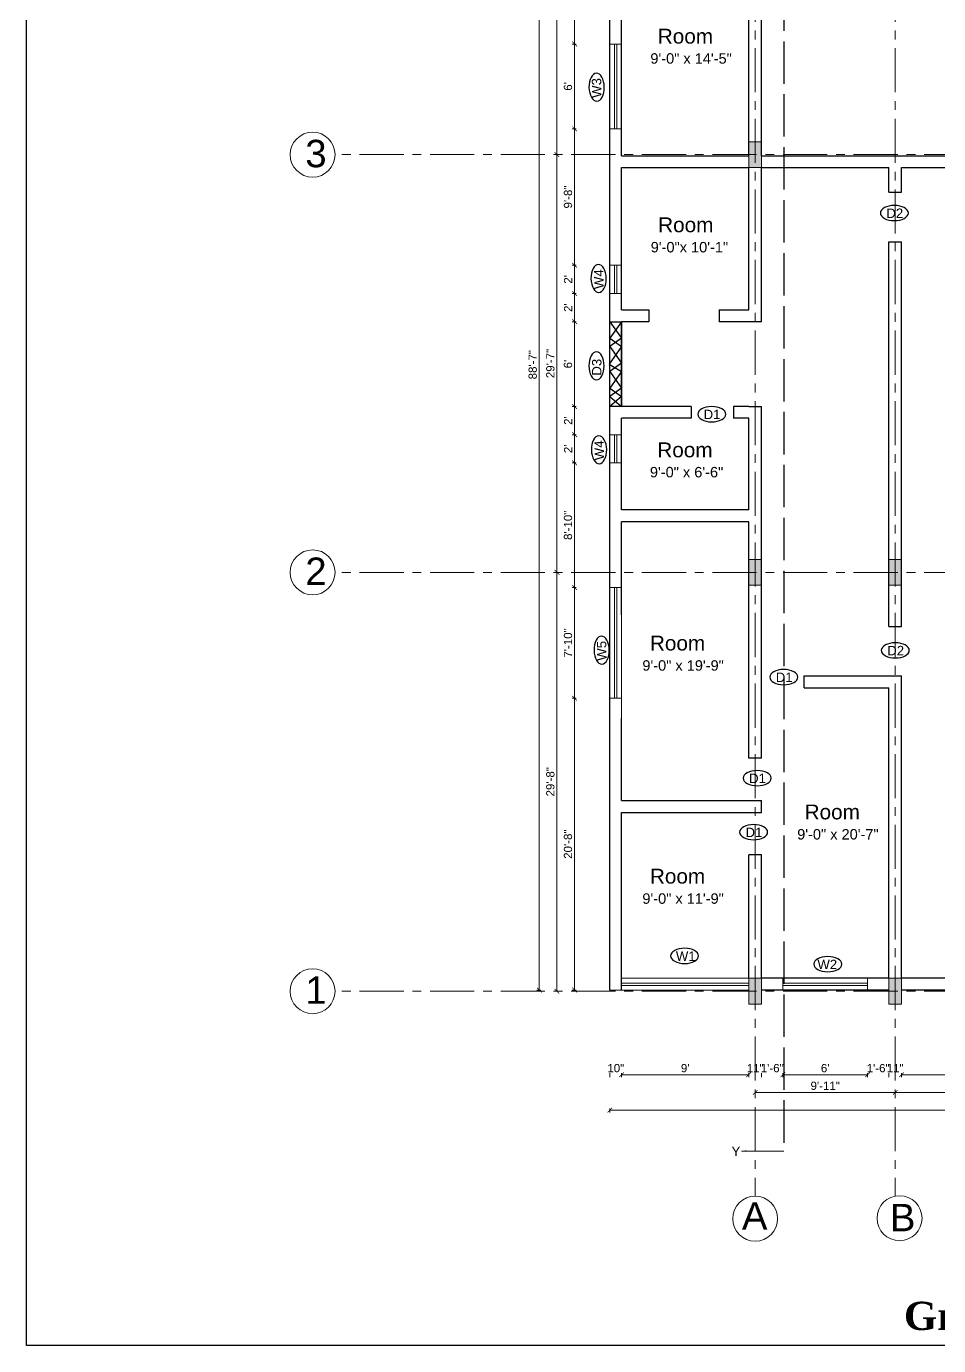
# Model space of a CAD drawing. Header units: inches. Extents: x -6800 to 96653, y -25814 to 17379.
# Drawn here: x 14817 to 15592, y -12926 to -11804 of the extents above; entities that cross this region are included whole.
import ezdxf

# ---------------------------------------------------------------- set-up
doc = ezdxf.new("R2010")
doc.units = ezdxf.units.IN
doc.header["$MEASUREMENT"] = 0
doc.header["$PDMODE"] = 34
doc.linetypes.add('ACAD_ISO02W100', pattern=[15, 12, -3])
doc.linetypes.add('CENTER', pattern=[2, 1.25, -0.25, 0.25, -0.25])
for name, color, linetype, lineweight in [('Cent line', 54, 'CENTER', 9), ('dimension', 50, 'Continuous', 20), ('dimension @ 1', 50, 'Continuous', 20), ('Door', 20, 'Continuous', 20), ('Sec line', 7, 'ACAD_ISO02W100', 13), ('text', 31, 'Continuous', 13), ('Wall', 90, 'Continuous', 30), ('Win ele', 211, 'Continuous', 15), ('Window', 140, 'Continuous', 13)]:
    doc.layers.add(name, color=color, linetype=linetype, lineweight=lineweight)
doc.styles.add('MtXpl_Times_New_Roma', font='timesbd.ttf')
doc.styles.get("Standard").update_dxf_attribs({"font": 'arial.ttf'})
doc.dimstyles.get("Standard").update_dxf_attribs({"dimtxt": 7, "dimasz": 4, "dimexe": 2, "dimexo": 2, "dimgap": 2, "dimtad": 1, "dimdec": 0, "dimzin": 0, "dimdsep": 46, "dimlunit": 4, "dimtxsty": 'Standard', "dimblk": 'ARCHTICK', "dimcen": 0.25, "dimclrd": 256, "dimclre": 256, "dimclrt": 256, "dimadec": 0, "dimazin": 0, "dimtfac": 1, "dimtdec": 0, "dimtofl": 0, "dimtmove": 0, "dimatfit": 3, "dimfxl": 1, "dimfxlon": 1, "dimtolj": 1, "dimtzin": 0, "dimlwd": -1, "dimlwe": -1, "dimarcsym": 1})

# ---------------------------------------------------------------- blocks, each defined once
blk = doc.blocks.new('_ArchTick')
at = {"color": 0, "linetype": 'ByBlock', "const_width": 0.15}
blk.add_lwpolyline([(-0.5, -0.5), (0.5, 0.5)], dxfattribs=at)
blk = doc.blocks.new('*D671')
at = {"layer": 'Defpoints', "color": 0, "transparency": 16777216}
for p in [(15313, -11730.4), (15283, -11819.4), (15313, -11819.4)]:
    blk.add_point(p, dxfattribs=at)
at = {"layer": 'dimension', "transparency": 16777216}
for p, q in [((15284.3, -11730.4), (15281, -11730.4)), ((15283, -11730.4), (15283, -11819.4)), ((15284.3, -11819.4), (15281, -11819.4))]:
    blk.add_line(p, q, dxfattribs=at)
at = {"layer": 'dimension', "transparency": 16777216, "xscale": 4, "yscale": 4, "zscale": 4}
for p, rotation in [((15283, -11730.4), 90), ((15283, -11819.4), 270)]:
    blk.add_blockref('_ArchTick', p, dxfattribs=dict(at, rotation=rotation))
at = {"layer": 'dimension', "transparency": 16777216, "insert": (15277.5, -11774.9), "char_height": 7, "attachment_point": 5, "rotation": 90}
blk.add_mtext('\\A1;7\'-5"', dxfattribs=at)
blk = doc.blocks.new('*D670')
at = {"layer": 'Defpoints', "color": 0, "transparency": 16777216}
for p in [(15313, -11819.4), (15283, -11891.4), (15313, -11891.4)]:
    blk.add_point(p, dxfattribs=at)
at = {"layer": 'dimension', "transparency": 16777216}
for p, q in [((15284.3, -11819.4), (15281, -11819.4)), ((15283, -11819.4), (15283, -11891.4)), ((15284.3, -11891.4), (15281, -11891.4))]:
    blk.add_line(p, q, dxfattribs=at)
at = {"layer": 'dimension', "transparency": 16777216, "xscale": 4, "yscale": 4, "zscale": 4}
for p, rotation in [((15283, -11819.4), 90), ((15283, -11891.4), 270)]:
    blk.add_blockref('_ArchTick', p, dxfattribs=dict(at, rotation=rotation))
at = {"layer": 'dimension', "transparency": 16777216, "insert": (15277.4, -11855.4), "char_height": 7, "attachment_point": 5, "rotation": 90}
blk.add_mtext("\\A1;6'", dxfattribs=at)
blk = doc.blocks.new('*D669')
at = {"layer": 'Defpoints', "color": 0, "transparency": 16777216}
for p in [(15313, -11891.4), (15283, -12007.4), (15313, -12007.4)]:
    blk.add_point(p, dxfattribs=at)
at = {"layer": 'dimension', "transparency": 16777216}
for p, q in [((15284.3, -11891.4), (15281, -11891.4)), ((15283, -11891.4), (15283, -12007.4)), ((15284.3, -12007.4), (15281, -12007.4))]:
    blk.add_line(p, q, dxfattribs=at)
at = {"layer": 'dimension', "transparency": 16777216, "xscale": 4, "yscale": 4, "zscale": 4}
for p, rotation in [((15283, -11891.4), 90), ((15283, -12007.4), 270)]:
    blk.add_blockref('_ArchTick', p, dxfattribs=dict(at, rotation=rotation))
at = {"layer": 'dimension', "transparency": 16777216, "insert": (15277.4, -11949.4), "char_height": 7, "attachment_point": 5, "rotation": 90}
blk.add_mtext('\\A1;9\'-8"', dxfattribs=at)
blk = doc.blocks.new('*D668')
at = {"layer": 'Defpoints', "color": 0, "transparency": 16777216}
for p in [(15313, -12007.4), (15283, -12031.4), (15313, -12031.4)]:
    blk.add_point(p, dxfattribs=at)
at = {"layer": 'dimension', "transparency": 16777216}
for p, q in [((15284.3, -12007.4), (15281, -12007.4)), ((15283, -12007.4), (15283, -12031.4)), ((15284.3, -12031.4), (15281, -12031.4))]:
    blk.add_line(p, q, dxfattribs=at)
at = {"layer": 'dimension', "transparency": 16777216, "xscale": 4, "yscale": 4, "zscale": 4}
for p, rotation in [((15283, -12007.4), 90), ((15283, -12031.4), 270)]:
    blk.add_blockref('_ArchTick', p, dxfattribs=dict(at, rotation=rotation))
at = {"layer": 'dimension', "transparency": 16777216, "insert": (15277.5, -12019.4), "char_height": 7, "attachment_point": 5, "rotation": 90}
blk.add_mtext("\\A1;2'", dxfattribs=at)
blk = doc.blocks.new('*D667')
at = {"layer": 'Defpoints', "color": 0, "transparency": 16777216}
for p in [(15313, -12031.4), (15283, -12055.4), (15313, -12055.4)]:
    blk.add_point(p, dxfattribs=at)
at = {"layer": 'dimension', "transparency": 16777216}
for p, q in [((15284.3, -12031.4), (15281, -12031.4)), ((15283, -12031.4), (15283, -12055.4)), ((15284.3, -12055.4), (15281, -12055.4))]:
    blk.add_line(p, q, dxfattribs=at)
at = {"layer": 'dimension', "transparency": 16777216, "xscale": 4, "yscale": 4, "zscale": 4}
for p, rotation in [((15283, -12031.4), 90), ((15283, -12055.4), 270)]:
    blk.add_blockref('_ArchTick', p, dxfattribs=dict(at, rotation=rotation))
at = {"layer": 'dimension', "transparency": 16777216, "insert": (15277.5, -12043.4), "char_height": 7, "attachment_point": 5, "rotation": 90}
blk.add_mtext("\\A1;2'", dxfattribs=at)
blk = doc.blocks.new('*D666')
at = {"layer": 'Defpoints', "color": 0, "transparency": 16777216}
for p in [(15313, -12055.4), (15283, -12127.4), (15313, -12127.4)]:
    blk.add_point(p, dxfattribs=at)
at = {"layer": 'dimension', "transparency": 16777216}
for p, q in [((15284.3, -12055.4), (15281, -12055.4)), ((15283, -12055.4), (15283, -12127.4)), ((15284.3, -12127.4), (15281, -12127.4))]:
    blk.add_line(p, q, dxfattribs=at)
at = {"layer": 'dimension', "transparency": 16777216, "xscale": 4, "yscale": 4, "zscale": 4}
for p, rotation in [((15283, -12055.4), 90), ((15283, -12127.4), 270)]:
    blk.add_blockref('_ArchTick', p, dxfattribs=dict(at, rotation=rotation))
at = {"layer": 'dimension', "transparency": 16777216, "insert": (15277.4, -12091.4), "char_height": 7, "attachment_point": 5, "rotation": 90}
blk.add_mtext("\\A1;6'", dxfattribs=at)
blk = doc.blocks.new('*D665')
at = {"layer": 'Defpoints', "color": 0, "transparency": 16777216}
for p in [(15313, -12127.4), (15283, -12151.4), (15313, -12151.4)]:
    blk.add_point(p, dxfattribs=at)
at = {"layer": 'dimension', "transparency": 16777216}
for p, q in [((15284.3, -12127.4), (15281, -12127.4)), ((15283, -12127.4), (15283, -12151.4)), ((15284.3, -12151.4), (15281, -12151.4))]:
    blk.add_line(p, q, dxfattribs=at)
at = {"layer": 'dimension', "transparency": 16777216, "xscale": 4, "yscale": 4, "zscale": 4}
for p, rotation in [((15283, -12127.4), 90), ((15283, -12151.4), 270)]:
    blk.add_blockref('_ArchTick', p, dxfattribs=dict(at, rotation=rotation))
at = {"layer": 'dimension', "transparency": 16777216, "insert": (15277.5, -12139.4), "char_height": 7, "attachment_point": 5, "rotation": 90}
blk.add_mtext("\\A1;2'", dxfattribs=at)
blk = doc.blocks.new('*D664')
at = {"layer": 'Defpoints', "color": 0, "transparency": 16777216}
for p in [(15313, -12151.4), (15283, -12175.4), (15313, -12175.4)]:
    blk.add_point(p, dxfattribs=at)
at = {"layer": 'dimension', "transparency": 16777216}
for p, q in [((15284.3, -12151.4), (15281, -12151.4)), ((15283, -12151.4), (15283, -12175.4)), ((15284.3, -12175.4), (15281, -12175.4))]:
    blk.add_line(p, q, dxfattribs=at)
at = {"layer": 'dimension', "transparency": 16777216, "xscale": 4, "yscale": 4, "zscale": 4}
for p, rotation in [((15283, -12151.4), 90), ((15283, -12175.4), 270)]:
    blk.add_blockref('_ArchTick', p, dxfattribs=dict(at, rotation=rotation))
at = {"layer": 'dimension', "transparency": 16777216, "insert": (15277.5, -12163.4), "char_height": 7, "attachment_point": 5, "rotation": 90}
blk.add_mtext("\\A1;2'", dxfattribs=at)
blk = doc.blocks.new('*D663')
at = {"layer": 'Defpoints', "color": 0, "transparency": 16777216}
for p in [(15313, -12175.4), (15283, -12281.4), (15313, -12281.4)]:
    blk.add_point(p, dxfattribs=at)
at = {"layer": 'dimension', "transparency": 16777216}
for p, q in [((15284.3, -12175.4), (15281, -12175.4)), ((15283, -12175.4), (15283, -12281.4)), ((15284.3, -12281.4), (15281, -12281.4))]:
    blk.add_line(p, q, dxfattribs=at)
at = {"layer": 'dimension', "transparency": 16777216, "xscale": 4, "yscale": 4, "zscale": 4}
for p, rotation in [((15283, -12175.4), 90), ((15283, -12281.4), 270)]:
    blk.add_blockref('_ArchTick', p, dxfattribs=dict(at, rotation=rotation))
at = {"layer": 'dimension', "transparency": 16777216, "insert": (15277.4, -12228.4), "char_height": 7, "attachment_point": 5, "rotation": 90}
blk.add_mtext('\\A1;8\'-10"', dxfattribs=at)
blk = doc.blocks.new('*D662')
at = {"layer": 'Defpoints', "color": 0, "transparency": 16777216}
for p in [(15313, -12281.4), (15283, -12375.4), (15313, -12375.4)]:
    blk.add_point(p, dxfattribs=at)
at = {"layer": 'dimension', "transparency": 16777216}
for p, q in [((15284.3, -12281.4), (15281, -12281.4)), ((15283, -12281.4), (15283, -12375.4)), ((15284.3, -12375.4), (15281, -12375.4))]:
    blk.add_line(p, q, dxfattribs=at)
at = {"layer": 'dimension', "transparency": 16777216, "xscale": 4, "yscale": 4, "zscale": 4}
for p, rotation in [((15283, -12281.4), 90), ((15283, -12375.4), 270)]:
    blk.add_blockref('_ArchTick', p, dxfattribs=dict(at, rotation=rotation))
at = {"layer": 'dimension', "transparency": 16777216, "insert": (15277.4, -12328.4), "char_height": 7, "attachment_point": 5, "rotation": 90}
blk.add_mtext('\\A1;7\'-10"', dxfattribs=at)
blk = doc.blocks.new('*D661')
at = {"layer": 'Defpoints', "color": 0, "transparency": 16777216}
for p in [(15313, -12375.4), (15283, -12623.4), (15313, -12623.4)]:
    blk.add_point(p, dxfattribs=at)
at = {"layer": 'dimension', "transparency": 16777216}
for p, q in [((15284.3, -12375.4), (15281, -12375.4)), ((15283, -12375.4), (15283, -12623.4)), ((15284.3, -12623.4), (15281, -12623.4))]:
    blk.add_line(p, q, dxfattribs=at)
at = {"layer": 'dimension', "transparency": 16777216, "xscale": 4, "yscale": 4, "zscale": 4}
for p, rotation in [((15283, -12375.4), 90), ((15283, -12623.4), 270)]:
    blk.add_blockref('_ArchTick', p, dxfattribs=dict(at, rotation=rotation))
at = {"layer": 'dimension', "transparency": 16777216, "insert": (15277.4, -12499.4), "char_height": 7, "attachment_point": 5, "rotation": 90}
blk.add_mtext('\\A1;20\'-8"', dxfattribs=at)
blk = doc.blocks.new('*D660')
at = {"layer": 'Defpoints', "color": 0, "transparency": 16777216}
for p in [(15436.5, -11559.4), (15268, -11913.4), (15436.5, -11913.4)]:
    blk.add_point(p, dxfattribs=at)
at = {"layer": 'dimension', "transparency": 16777216}
for p, q in [((15269.3, -11559.4), (15266, -11559.4)), ((15268, -11559.4), (15268, -11913.4)), ((15269.3, -11913.4), (15266, -11913.4))]:
    blk.add_line(p, q, dxfattribs=at)
at = {"layer": 'dimension', "transparency": 16777216, "xscale": 4, "yscale": 4, "zscale": 4}
for p, rotation in [((15268, -11559.4), 90), ((15268, -11913.4), 270)]:
    blk.add_blockref('_ArchTick', p, dxfattribs=dict(at, rotation=rotation))
at = {"layer": 'dimension', "transparency": 16777216, "insert": (15262.4, -11736.4), "char_height": 7, "attachment_point": 5, "rotation": 90}
blk.add_mtext('\\A1;29\'-6"', dxfattribs=at)
blk = doc.blocks.new('*D659')
at = {"layer": 'Defpoints', "color": 0, "transparency": 16777216}
for p in [(15436.5, -11913.4), (15268, -12268.4), (15436.5, -12268.4)]:
    blk.add_point(p, dxfattribs=at)
at = {"layer": 'dimension', "transparency": 16777216}
for p, q in [((15269.3, -11913.4), (15266, -11913.4)), ((15268, -11913.4), (15268, -12268.4)), ((15269.3, -12268.4), (15266, -12268.4))]:
    blk.add_line(p, q, dxfattribs=at)
at = {"layer": 'dimension', "transparency": 16777216, "xscale": 4, "yscale": 4, "zscale": 4}
for p, rotation in [((15268, -11913.4), 90), ((15268, -12268.4), 270)]:
    blk.add_blockref('_ArchTick', p, dxfattribs=dict(at, rotation=rotation))
at = {"layer": 'dimension', "transparency": 16777216, "insert": (15262.4, -12090.9), "char_height": 7, "attachment_point": 5, "rotation": 90}
blk.add_mtext('\\A1;29\'-7"', dxfattribs=at)
blk = doc.blocks.new('*D658')
at = {"layer": 'Defpoints', "color": 0, "transparency": 16777216}
for p in [(15436.5, -12268.4), (15268, -12624.4), (15436.5, -12624.4)]:
    blk.add_point(p, dxfattribs=at)
at = {"layer": 'dimension', "transparency": 16777216}
for p, q in [((15269.3, -12268.4), (15266, -12268.4)), ((15268, -12268.4), (15268, -12624.4)), ((15269.3, -12624.4), (15266, -12624.4))]:
    blk.add_line(p, q, dxfattribs=at)
at = {"layer": 'dimension', "transparency": 16777216, "xscale": 4, "yscale": 4, "zscale": 4}
for p, rotation in [((15268, -12268.4), 90), ((15268, -12624.4), 270)]:
    blk.add_blockref('_ArchTick', p, dxfattribs=dict(at, rotation=rotation))
at = {"layer": 'dimension', "transparency": 16777216, "insert": (15262.4, -12446.4), "char_height": 7, "attachment_point": 5, "rotation": 90}
blk.add_mtext('\\A1;29\'-8"', dxfattribs=at)
blk = doc.blocks.new('*D657')
at = {"layer": 'Defpoints', "color": 0, "transparency": 16777216}
for p in [(15313, -11560.4), (15253, -12623.4), (15313, -12623.4)]:
    blk.add_point(p, dxfattribs=at)
at = {"layer": 'dimension', "transparency": 16777216}
for p, q in [((15254.3, -11560.4), (15251, -11560.4)), ((15253, -11560.4), (15253, -12623.4)), ((15254.3, -12623.4), (15251, -12623.4))]:
    blk.add_line(p, q, dxfattribs=at)
at = {"layer": 'dimension', "transparency": 16777216, "xscale": 4, "yscale": 4, "zscale": 4}
for p, rotation in [((15253, -11560.4), 90), ((15253, -12623.4), 270)]:
    blk.add_blockref('_ArchTick', p, dxfattribs=dict(at, rotation=rotation))
at = {"layer": 'dimension', "transparency": 16777216, "insert": (15247.4, -12091.9), "char_height": 7, "attachment_point": 5, "rotation": 90}
blk.add_mtext('\\A1;88\'-7"', dxfattribs=at)
blk = doc.blocks.new('*D656')
at = {"layer": 'Defpoints', "color": 0, "transparency": 16777216}
for p in [(15313, -12623.4), (15323, -12623.4), (15323, -12695.4)]:
    blk.add_point(p, dxfattribs=at)
at = {"layer": 'dimension', "transparency": 16777216}
for p, q in [((15313, -12694.1), (15313, -12697.4)), ((15323, -12694.1), (15323, -12697.4))]:
    blk.add_line(p, q, dxfattribs=at)
at = {"layer": 'dimension', "transparency": 16777216, "insert": (15318, -12689.8), "char_height": 7, "attachment_point": 5}
blk.add_mtext('\\A1;10"', dxfattribs=at)
blk = doc.blocks.new('*D655')
at = {"layer": 'Defpoints', "color": 0, "transparency": 16777216}
for p in [(15323, -12623.4), (15431, -12635.4), (15431, -12695.4)]:
    blk.add_point(p, dxfattribs=at)
at = {"layer": 'dimension', "transparency": 16777216}
for p, q in [((15323, -12694.1), (15323, -12697.4)), ((15323, -12695.4), (15431, -12695.4)), ((15431, -12694.1), (15431, -12697.4))]:
    blk.add_line(p, q, dxfattribs=at)
at = {"layer": 'dimension', "transparency": 16777216, "xscale": 4, "yscale": 4, "zscale": 4, "rotation": 180}
blk.add_blockref('_ArchTick', (15323, -12695.4), dxfattribs=at)
at = {"layer": 'dimension', "transparency": 16777216, "xscale": 4, "yscale": 4, "zscale": 4}
blk.add_blockref('_ArchTick', (15431, -12695.4), dxfattribs=at)
at = {"layer": 'dimension', "transparency": 16777216, "insert": (15377, -12689.8), "char_height": 7, "attachment_point": 5}
blk.add_mtext("\\A1;9'", dxfattribs=at)
blk = doc.blocks.new('*D654')
at = {"layer": 'Defpoints', "color": 0, "transparency": 16777216}
for p in [(15431, -12635.4), (15442, -12635.4), (15442, -12695.4)]:
    blk.add_point(p, dxfattribs=at)
at = {"layer": 'dimension', "transparency": 16777216}
for p, q in [((15431, -12694.1), (15431, -12697.4)), ((15442, -12694.1), (15442, -12697.4))]:
    blk.add_line(p, q, dxfattribs=at)
at = {"layer": 'dimension', "transparency": 16777216, "insert": (15436.5, -12689.8), "char_height": 7, "attachment_point": 5}
blk.add_mtext('\\A1;11"', dxfattribs=at)
blk = doc.blocks.new('*D653')
at = {"layer": 'Defpoints', "color": 0, "transparency": 16777216}
for p in [(15460, -12623.4), (15442, -12635.4), (15460, -12695.4)]:
    blk.add_point(p, dxfattribs=at)
at = {"layer": 'dimension', "transparency": 16777216}
for p, q in [((15442, -12694.1), (15442, -12697.4)), ((15460, -12694.1), (15460, -12697.4))]:
    blk.add_line(p, q, dxfattribs=at)
at = {"layer": 'dimension', "transparency": 16777216, "insert": (15451, -12689.8), "char_height": 7, "attachment_point": 5}
blk.add_mtext('\\A1;1\'-6"', dxfattribs=at)
blk = doc.blocks.new('*D652')
at = {"layer": 'Defpoints', "color": 0, "transparency": 16777216}
for p in [(15460, -12623.4), (15532, -12623.4), (15532, -12695.4)]:
    blk.add_point(p, dxfattribs=at)
at = {"layer": 'dimension', "transparency": 16777216}
for p, q in [((15460, -12694.1), (15460, -12697.4)), ((15460, -12695.4), (15532, -12695.4)), ((15532, -12694.1), (15532, -12697.4))]:
    blk.add_line(p, q, dxfattribs=at)
at = {"layer": 'dimension', "transparency": 16777216, "xscale": 4, "yscale": 4, "zscale": 4, "rotation": 180}
blk.add_blockref('_ArchTick', (15460, -12695.4), dxfattribs=at)
at = {"layer": 'dimension', "transparency": 16777216, "xscale": 4, "yscale": 4, "zscale": 4}
blk.add_blockref('_ArchTick', (15532, -12695.4), dxfattribs=at)
at = {"layer": 'dimension', "transparency": 16777216, "insert": (15496, -12689.8), "char_height": 7, "attachment_point": 5}
blk.add_mtext("\\A1;6'", dxfattribs=at)
blk = doc.blocks.new('*D651')
at = {"layer": 'Defpoints', "color": 0, "transparency": 16777216}
for p in [(15532, -12623.4), (15550, -12635.4), (15550, -12695.4)]:
    blk.add_point(p, dxfattribs=at)
at = {"layer": 'dimension', "transparency": 16777216}
for p, q in [((15532, -12694.1), (15532, -12697.4)), ((15550, -12694.1), (15550, -12697.4))]:
    blk.add_line(p, q, dxfattribs=at)
at = {"layer": 'dimension', "transparency": 16777216, "insert": (15541, -12689.8), "char_height": 7, "attachment_point": 5}
blk.add_mtext('\\A1;1\'-6"', dxfattribs=at)
blk = doc.blocks.new('*D650')
at = {"layer": 'Defpoints', "color": 0, "transparency": 16777216}
for p in [(15550, -12635.4), (15561, -12635.4), (15561, -12695.4)]:
    blk.add_point(p, dxfattribs=at)
at = {"layer": 'dimension', "transparency": 16777216}
for p, q in [((15550, -12694.1), (15550, -12697.4)), ((15561, -12694.1), (15561, -12697.4))]:
    blk.add_line(p, q, dxfattribs=at)
at = {"layer": 'dimension', "transparency": 16777216, "insert": (15555.5, -12689.8), "char_height": 7, "attachment_point": 5}
blk.add_mtext('\\A1;11"', dxfattribs=at)
blk = doc.blocks.new('*D649')
at = {"layer": 'Defpoints', "color": 0, "transparency": 16777216}
for p in [(15561, -12635.4), (15669, -12635.4), (15669, -12695.4)]:
    blk.add_point(p, dxfattribs=at)
at = {"layer": 'dimension', "transparency": 16777216}
for p, q in [((15561, -12694.1), (15561, -12697.4)), ((15561, -12695.4), (15669, -12695.4)), ((15669, -12694.1), (15669, -12697.4))]:
    blk.add_line(p, q, dxfattribs=at)
at = {"layer": 'dimension', "transparency": 16777216, "xscale": 4, "yscale": 4, "zscale": 4, "rotation": 180}
blk.add_blockref('_ArchTick', (15561, -12695.4), dxfattribs=at)
at = {"layer": 'dimension', "transparency": 16777216, "xscale": 4, "yscale": 4, "zscale": 4}
blk.add_blockref('_ArchTick', (15669, -12695.4), dxfattribs=at)
at = {"layer": 'dimension', "transparency": 16777216, "insert": (15615, -12689.8), "char_height": 7, "attachment_point": 5}
blk.add_mtext("\\A1;9'", dxfattribs=at)
blk = doc.blocks.new('*D641')
at = {"layer": 'Defpoints', "color": 0, "transparency": 16777216}
for p in [(15436.5, -12624.4), (15555.5, -12624.4), (15555.5, -12710.4)]:
    blk.add_point(p, dxfattribs=at)
at = {"layer": 'dimension', "transparency": 16777216}
for p, q in [((15436.5, -12709.1), (15436.5, -12712.4)), ((15436.5, -12710.4), (15555.5, -12710.4)), ((15555.5, -12709.1), (15555.5, -12712.4))]:
    blk.add_line(p, q, dxfattribs=at)
at = {"layer": 'dimension', "transparency": 16777216, "xscale": 4, "yscale": 4, "zscale": 4, "rotation": 180}
blk.add_blockref('_ArchTick', (15436.5, -12710.4), dxfattribs=at)
at = {"layer": 'dimension', "transparency": 16777216, "xscale": 4, "yscale": 4, "zscale": 4}
blk.add_blockref('_ArchTick', (15555.5, -12710.4), dxfattribs=at)
at = {"layer": 'dimension', "transparency": 16777216, "insert": (15496, -12704.8), "char_height": 7, "attachment_point": 5}
blk.add_mtext('\\A1;9\'-11"', dxfattribs=at)
blk = doc.blocks.new('*D640')
at = {"layer": 'Defpoints', "color": 0, "transparency": 16777216}
for p in [(15555.5, -12624.4), (15674.5, -12624.4), (15674.5, -12710.4)]:
    blk.add_point(p, dxfattribs=at)
at = {"layer": 'dimension', "transparency": 16777216}
for p, q in [((15555.5, -12709.1), (15555.5, -12712.4)), ((15555.5, -12710.4), (15674.5, -12710.4)), ((15674.5, -12709.1), (15674.5, -12712.4))]:
    blk.add_line(p, q, dxfattribs=at)
at = {"layer": 'dimension', "transparency": 16777216, "xscale": 4, "yscale": 4, "zscale": 4, "rotation": 180}
blk.add_blockref('_ArchTick', (15555.5, -12710.4), dxfattribs=at)
at = {"layer": 'dimension', "transparency": 16777216, "xscale": 4, "yscale": 4, "zscale": 4}
blk.add_blockref('_ArchTick', (15674.5, -12710.4), dxfattribs=at)
at = {"layer": 'dimension', "transparency": 16777216, "insert": (15615, -12704.8), "char_height": 7, "attachment_point": 5}
blk.add_mtext('\\A1;9\'-11"', dxfattribs=at)
blk = doc.blocks.new('*D637')
at = {"layer": 'Defpoints', "color": 0, "transparency": 16777216}
for p in [(15313, -12623.4), (15918, -12665.4), (15918, -12725.4)]:
    blk.add_point(p, dxfattribs=at)
at = {"layer": 'dimension', "transparency": 16777216}
for p, q in [((15313, -12724.1), (15313, -12727.4)), ((15313, -12725.4), (15918, -12725.4)), ((15918, -12724.1), (15918, -12727.4))]:
    blk.add_line(p, q, dxfattribs=at)
at = {"layer": 'dimension', "transparency": 16777216, "xscale": 4, "yscale": 4, "zscale": 4, "rotation": 180}
blk.add_blockref('_ArchTick', (15313, -12725.4), dxfattribs=at)
at = {"layer": 'dimension', "transparency": 16777216, "xscale": 4, "yscale": 4, "zscale": 4}
blk.add_blockref('_ArchTick', (15918, -12725.4), dxfattribs=at)
at = {"layer": 'dimension', "transparency": 16777216, "insert": (15615.5, -12719.8), "char_height": 7, "attachment_point": 5}
blk.add_mtext('\\A1;50\'-5"', dxfattribs=at)

msp = doc.modelspace()

# ---------------------------------------------------------------- hatches: boundary and pattern name
at = {"layer": 'Win ele', "transparency": 33554526}
h = msp.add_hatch(color=256, dxfattribs=at)
h.dxf.hatch_style = 1
h.paths.add_polyline_path([(15431, -11924.4), (15442, -11924.4), (15442, -11902.4), (15431, -11902.4)])
h = msp.add_hatch(color=256, dxfattribs=at)
h.dxf.hatch_style = 1
h.paths.add_polyline_path([(15431, -12279.4), (15442, -12279.4), (15442, -12257.4), (15431, -12257.4)])
h = msp.add_hatch(color=256, dxfattribs=at)
h.dxf.hatch_style = 1
h.paths.add_polyline_path([(15550, -12279.4), (15561, -12279.4), (15561, -12257.4), (15550, -12257.4)])
h = msp.add_hatch(color=256, dxfattribs=at)
h.dxf.hatch_style = 1
h.paths.add_polyline_path([(15431, -12635.4), (15442, -12635.4), (15442, -12613.4), (15431, -12613.4)])
h = msp.add_hatch(color=256, dxfattribs=at)
h.dxf.hatch_style = 1
h.paths.add_polyline_path([(15550, -12635.4), (15561, -12635.4), (15561, -12613.4), (15550, -12613.4)])

# ---------------------------------------------------------------- linework, layer by layer
for p, q in [((14817, -12925.6), (14817, -11240.8)), ((17193, -12925.6), (14817, -12925.6))]:
    msp.add_line(p, q)
at = {"lineweight": 25, "extrusion": (0, 0, -1)}
for centre, major_axis in [((15301.7, -11856.1), (0.2, -11.9)), ((15554.8, -11963), (-11.9, 0)), ((15303.4, -12018.6), (0.2, -11.9)), ((15301.6, -12092.9), (0, -11.9)), ((15399.6, -12134), (-11.9, 0)), ((15303.8, -12164.2), (0.2, -11.9)), ((15306, -12334.5), (0.2, -11.9)), ((15555.6, -12334.7), (-11.9, 0)), ((15460.8, -12357.4), (-11.9, 0)), ((15438.2, -12443.3), (-11.9, 0)), ((15435.2, -12489.2), (-11.9, 0)), ((15376.5, -12594.4), (-11.9, 0)), ((15498.2, -12601.4), (-11.9, 0))]:
    msp.add_ellipse(centre, major_axis=major_axis, ratio=0.54409, dxfattribs=at)
at = {"layer": 'Cent line', "ltscale": 30, "transparency": 33554643}
for p, q in [((15436.5, -11342.9), (15436.5, -12798.6)), ((15555.5, -11342.9), (15555.5, -12798.6)), ((16157.7, -11913.4), (15079.5, -11913.4)), ((16157.7, -12268.4), (15079.5, -12268.4)), ((16157.7, -12624.4), (15079.5, -12624.4))]:
    msp.add_line(p, q, dxfattribs=at)
at = {"layer": 'Door', "lineweight": 25}
for p, q in [((15313, -12127.4), (15313, -12055.4)), ((15313, -12055.4), (15323, -12055.4)), ((15323, -12055.4), (15313, -12069.5)), ((15313, -12055.4), (15323, -12069.5)), ((15323, -12055.4), (15323, -12127.4)), ((15313, -12069.5), (15323, -12076.5)), ((15323, -12069.5), (15313, -12076.5)), ((15323, -12076.5), (15312.5, -12091.4)), ((15313, -12076.5), (15323, -12090.6)), ((15312.5, -12091.4), (15323, -12097.7)), ((15323, -12090.6), (15313, -12097.7)), ((15323, -12097.7), (15313, -12111.8)), ((15313, -12097.7), (15323, -12111.8)), ((15313, -12111.8), (15323, -12118.9)), ((15323, -12111.8), (15313, -12118.9)), ((15323, -12118.9), (15313, -12127.4)), ((15313, -12118.9), (15323, -12127.4)), ((15323, -12127.4), (15313, -12127.4))]:
    msp.add_line(p, q, dxfattribs=at)
at = {"layer": 'Sec line', "lineweight": 25, "ltscale": 3}
msp.add_line((15460.8, -11457.1), (15460.8, -12760.2), dxfattribs=at)
at = {"layer": 'text'}
for centre in [(15060.3, -11913.4), (15060.3, -12268.4), (15060.3, -12624.4), (15436.5, -12817.7), (15559.2, -12817.3)]:
    msp.add_circle(centre, 19.1, dxfattribs=at)
at = {"layer": 'Wall'}
for p, q in [((15313, -12623.4), (15313, -11730.4)), ((15323, -11914.4), (15323, -11741.4)), ((15431, -11914.4), (15431, -11780.4)), ((15442, -11914.4), (15442, -11780.4)), ((15323, -11914.4), (15431, -11914.4)), ((15442, -11914.4), (15907, -11914.4)), ((15323, -12045.4), (15323, -11924.4)), ((15323, -11924.4), (15405, -11924.4)), ((15405, -11924.4), (15431, -11924.4)), ((15431, -12045.4), (15431, -11924.4)), ((15442, -12055.4), (15442, -11924.4)), ((15442, -11924.4), (15550, -11924.4)), ((15550, -11945.4), (15550, -11924.4)), ((15561, -11945.4), (15561, -11924.4)), ((15561, -11924.4), (15907, -11924.4)), ((15550, -11945.4), (15561, -11945.4)), ((15550, -12314.4), (15550, -11987.4)), ((15550, -11987.4), (15561, -11987.4)), ((15561, -12314.4), (15561, -11987.4)), ((15323, -12045.4), (15346, -12045.4)), ((15346, -12045.4), (15346, -12055.4)), ((15406, -12045.4), (15431, -12045.4)), ((15406, -12045.4), (15406, -12055.4)), ((15323, -12127.4), (15323, -12055.4)), ((15346, -12055.4), (15323, -12055.4)), ((15442, -12055.4), (15406, -12055.4)), ((15382, -12127.4), (15323, -12127.4)), ((15382, -12127.4), (15382, -12137.4)), ((15431, -12127.4), (15418, -12127.4)), ((15418, -12127.4), (15418, -12137.4)), ((15431, -12127.4), (15442, -12127.4)), ((15442, -12304.4), (15442, -12127.4)), ((15323, -12215.4), (15323, -12137.4)), ((15382, -12137.4), (15323, -12137.4)), ((15431, -12137.4), (15418, -12137.4)), ((15431, -12215.4), (15431, -12137.4)), ((15431, -12215.4), (15323, -12215.4)), ((15323, -12304.4), (15323, -12225.4)), ((15431, -12225.4), (15323, -12225.4)), ((15431, -12304.4), (15431, -12225.4)), ((15431, -12402.4), (15431, -12304.4)), ((15442, -12426.4), (15442, -12304.4)), ((15550, -12314.4), (15561, -12314.4)), ((15478, -12366.4), (15478, -12356.4)), ((15478, -12356.4), (15561, -12356.4)), ((15478, -12366.4), (15550, -12366.4)), ((15550, -12613.4), (15550, -12366.4)), ((15561, -12613.4), (15561, -12356.4)), ((15323, -12462.4), (15323, -12392.4)), ((15431, -12426.4), (15431, -12402.4)), ((15442, -12426.4), (15431, -12426.4)), ((15323, -12462.4), (15442, -12462.4)), ((15442, -12472.4), (15442, -12462.4)), ((15323, -12623.4), (15323, -12472.4)), ((15323, -12472.4), (15442, -12472.4)), ((15431, -12613.4), (15431, -12508.4)), ((15442, -12508.4), (15431, -12508.4)), ((15442, -12613.4), (15442, -12508.4)), ((15550, -12613.4), (15442, -12613.4)), ((15669, -12613.4), (15561, -12613.4)), ((15550, -12623.4), (15442, -12623.4)), ((15669, -12623.4), (15561, -12623.4))]:
    msp.add_line(p, q, dxfattribs=at)
at = {"layer": 'Win ele', "transparency": 33554526}
for p, q in [((15323, -12392.4), (15323, -12314.4)), ((15431, -12613.4), (15323, -12613.4)), ((15431, -12623.4), (15313, -12623.4))]:
    msp.add_line(p, q, dxfattribs=at)
for points in [[(15431, -11902.4), (15442, -11902.4), (15442, -11924.4), (15431, -11924.4)], [(15431, -12257.4), (15442, -12257.4), (15442, -12279.4), (15431, -12279.4)], [(15550, -12257.4), (15561, -12257.4), (15561, -12279.4), (15550, -12279.4)], [(15431, -12613.4), (15442, -12613.4), (15442, -12635.4), (15431, -12635.4)], [(15550, -12613.4), (15561, -12613.4), (15561, -12635.4), (15550, -12635.4)]]:
    msp.add_lwpolyline(points, close=True, dxfattribs=at)
at = {"layer": 'Window'}
for p, q in [((15323, -11819.4), (15313, -11819.4)), ((15313, -11819.4), (15313, -11891.4)), ((15317, -11819.4), (15317, -11891.4)), ((15319, -11819.4), (15319, -11891.4)), ((15323, -11891.4), (15323, -11819.4)), ((15313, -11891.4), (15323, -11891.4)), ((15313, -12007.4), (15323, -12007.4)), ((15313, -12031.4), (15313, -12007.4)), ((15317, -12007.4), (15317, -12031.4)), ((15319, -12007.4), (15319, -12031.4)), ((15323, -12007.4), (15323, -12031.4)), ((15323, -12031.4), (15313, -12031.4)), ((15323, -12151.4), (15313, -12151.4)), ((15313, -12151.4), (15313, -12175.4)), ((15317, -12151.4), (15317, -12175.4)), ((15319, -12151.4), (15319, -12175.4)), ((15323, -12175.4), (15323, -12151.4)), ((15313, -12175.4), (15323, -12175.4)), ((15323, -12281.4), (15313, -12281.4)), ((15313, -12281.4), (15313, -12375.4)), ((15317, -12281.4), (15317, -12375.4)), ((15319, -12281.4), (15319, -12375.4)), ((15323, -12375.4), (15323, -12281.4)), ((15313, -12375.4), (15323, -12375.4)), ((15323, -12613.4), (15431, -12613.4)), ((15323, -12623.4), (15323, -12613.4)), ((15431, -12613.4), (15431, -12623.4)), ((15460, -12613.4), (15460, -12623.4)), ((15460, -12613.4), (15532, -12613.4)), ((15532, -12613.4), (15532, -12623.4)), ((15323, -12617.4), (15431, -12617.4)), ((15323, -12619.4), (15431, -12619.4)), ((15431, -12623.4), (15323, -12623.4)), ((15532, -12617.4), (15460, -12617.4)), ((15532, -12619.4), (15460, -12619.4)), ((15532, -12623.4), (15460, -12623.4))]:
    msp.add_line(p, q, dxfattribs=at)

# ---------------------------------------------------------------- texts
at = {"linetype": 'Continuous', "lineweight": 25}
for s, rotation, p in [('W3', 91.0698, (15305.9, -11865)), ('W4', 91.0698, (15307.8, -12027.5)), ('D3', 90, (15305.8, -12101.2)), ('W4', 91.0698, (15308.1, -12173)), ('W5', 91.0698, (15310.2, -12343.4))]:
    msp.add_text(s, height=8, rotation=rotation, dxfattribs=at).set_placement(p)
for s, p in [('D2', (15548, -11967.2)), ('D1', (15392.7, -12138.2)), ('D2', (15548.8, -12338.9)), ('D1', (15454, -12361.6)), ('D1', (15431.3, -12447.5)), ('D1', (15428.3, -12493.4)), ('W1', (15369.1, -12598.6)), ('W2', (15489.4, -12605.6)), ('Y', (15416.4, -12764.5))]:
    msp.add_text(s, height=8, dxfattribs=at).set_placement(p)
at = {"linetype": 'Continuous', "lineweight": 25, "style": 'MtXpl_Times_New_Roma'}
msp.add_text('Ground Floor Plan', height=24, dxfattribs=at).set_placement((15562.9, -12912.3))
at = {"layer": 'text', "attachment_point": 1}
for s, width, gutter_width, insert, char_height in [('Room', 627.683, 3.15, (15353.7, -11806.4), 12.61), ('9\'-0" x 14\'-5"', 441.104, 2.22, (15347.4, -11827.2), 8.861), ('3', 21.446, 1, (15054.1, -11900.8), 23.3), ('Room', 627.683, 3.15, (15354, -11966.7), 12.61), ('9\'-0"x 10\'-1"', 441.104, 2.22, (15347.7, -11987.6), 8.861), ('Room', 627.683, 3.15, (15353.3, -12158), 12.61), ('9\'-0" x 6\'-6"', 441.104, 2.22, (15347, -12178.8), 8.861), ('2', 21.446, 1, (15054.1, -12255.8), 23.3), ('Room', 627.683, 3.15, (15347, -12322.2), 12.61), ('9\'-0" x 19\'-9"', 441.104, 2.22, (15340.6, -12343.1), 8.861), ('Room', 627.683, 3.15, (15478.5, -12465.7), 12.61), ('9\'-0" x 20\'-7"', 441.104, 2.22, (15472.2, -12486.6), 8.861), ('Room', 627.683, 3.15, (15347, -12520.3), 12.61), ('9\'-0" x 11\'-9"', 441.104, 2.22, (15340.6, -12541.2), 8.861), ('1', 21.446, 1, (15054.1, -12611.8), 23.3), ('A', 337.778, 5.82, (15425.2, -12803.7), 23.3), ('B', 337.778, 5.82, (15551, -12805.1), 23.3)]:
    msp.add_mtext_dynamic_manual_height_columns(s, width=width, gutter_width=gutter_width, heights=[0], dxfattribs=dict(at, insert=insert, char_height=char_height))

# ---------------------------------------------------------------- dimensions: what is measured, and where the dimension line sits
at = {"layer": 'dimension @ 1', "transparency": 33554651}
for base, p1, p2, picture, middle in [((15253, -12623.4), (15313, -11560.4), (15313, -12623.4), '*D657', (15247.4, -12091.9)), ((15268, -11913.4), (15436.5, -11559.4), (15436.5, -11913.4), '*D660', (15262.4, -11736.4)), ((15283, -11819.4), (15313, -11730.4), (15313, -11819.4), '*D671', (15277.5, -11774.9)), ((15283, -11891.4), (15313, -11819.4), (15313, -11891.4), '*D670', (15277.4, -11855.4)), ((15283, -12007.4), (15313, -11891.4), (15313, -12007.4), '*D669', (15277.4, -11949.4)), ((15268, -12268.4), (15436.5, -11913.4), (15436.5, -12268.4), '*D659', (15262.4, -12090.9)), ((15283, -12031.4), (15313, -12007.4), (15313, -12031.4), '*D668', (15277.5, -12019.4)), ((15283, -12055.4), (15313, -12031.4), (15313, -12055.4), '*D667', (15277.5, -12043.4)), ((15283, -12127.4), (15313, -12055.4), (15313, -12127.4), '*D666', (15277.4, -12091.4)), ((15283, -12151.4), (15313, -12127.4), (15313, -12151.4), '*D665', (15277.5, -12139.4)), ((15283, -12175.4), (15313, -12151.4), (15313, -12175.4), '*D664', (15277.5, -12163.4)), ((15283, -12281.4), (15313, -12175.4), (15313, -12281.4), '*D663', (15277.4, -12228.4)), ((15268, -12624.4), (15436.5, -12268.4), (15436.5, -12624.4), '*D658', (15262.4, -12446.4)), ((15283, -12375.4), (15313, -12281.4), (15313, -12375.4), '*D662', (15277.4, -12328.4)), ((15283, -12623.4), (15313, -12375.4), (15313, -12623.4), '*D661', (15277.4, -12499.4))]:
    dim = msp.add_linear_dim(base=base, p1=p1, p2=p2, angle=90, dimstyle='Standard', override={"dimscale": 1, "dimtix": 1, "dimtofl": 0, "dimtmove": 1, "dimatfit": 0, "dimfxl": 1.25}, dxfattribs=at)
    dim.commit()
    dim.dimension.update_dxf_attribs({"geometry": picture, "text_midpoint": middle})
for base, p1, p2, picture, middle in [((15323, -12695.4), (15313, -12623.4), (15323, -12623.4), '*D656', (15318, -12689.8)), ((15918, -12725.4), (15313, -12623.4), (15918, -12665.4), '*D637', (15615.5, -12719.8)), ((15431, -12695.4), (15323, -12623.4), (15431, -12635.4), '*D655', (15377, -12689.8)), ((15555.5, -12710.4), (15436.5, -12624.4), (15555.5, -12624.4), '*D641', (15496, -12704.8)), ((15460, -12695.4), (15442, -12635.4), (15460, -12623.4), '*D653', (15451, -12689.8)), ((15532, -12695.4), (15460, -12623.4), (15532, -12623.4), '*D652', (15496, -12689.8)), ((15550, -12695.4), (15532, -12623.4), (15550, -12635.4), '*D651', (15541, -12689.8)), ((15674.5, -12710.4), (15555.5, -12624.4), (15674.5, -12624.4), '*D640', (15615, -12704.8)), ((15442, -12695.4), (15431, -12635.4), (15442, -12635.4), '*D654', (15436.5, -12689.8)), ((15561, -12695.4), (15550, -12635.4), (15561, -12635.4), '*D650', (15555.5, -12689.8)), ((15669, -12695.4), (15561, -12635.4), (15669, -12635.4), '*D649', (15615, -12689.8))]:
    dim = msp.add_linear_dim(base=base, p1=p1, p2=p2, dimstyle='Standard', override={"dimscale": 1, "dimtix": 1, "dimtofl": 0, "dimtmove": 1, "dimatfit": 0, "dimfxl": 1.25}, dxfattribs=at)
    dim.commit()
    dim.dimension.update_dxf_attribs({"geometry": picture, "text_midpoint": middle})

# ---------------------------------------------------------------- leaders
msp.add_leader([(15425, -12760.2), (15460.8, -12760.2)], dimstyle='Standard', override={"dimscale": 1, "dimfxl": 1.25}, dxfattribs=at)

doc.saveas('drawing.dxf')
